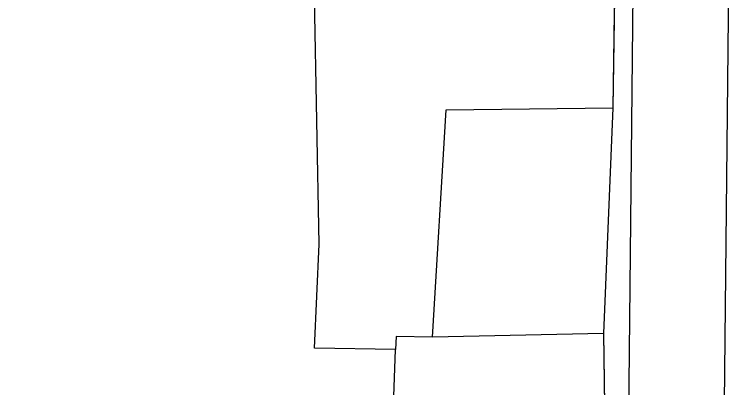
# Model space of a CAD drawing. Header units: metres. Extents: x 668617 to 675126, y 2286318 to 2293677.
# Drawn here: x 669451.3 to 669514.3, y 2287158.4 to 2287191.1 of the extents above; entities that cross this region are included whole.
import ezdxf

# ---------------------------------------------------------------- set-up
doc = ezdxf.new("R2010")
doc.units = ezdxf.units.M
doc.header["$MEASUREMENT"] = 0
for name, color, linetype in [('DMTG-PB-BANQUETAS', 251, 'Continuous'), ('DMTG-PB-LOTIFICACION', 253, 'Continuous'), ('DMTG-PB-MANZANAS', 251, 'Continuous')]:
    doc.layers.add(name, color=color, linetype=linetype)

msp = doc.modelspace()

# ---------------------------------------------------------------- linework, layer by layer
at = {"layer": 'DMTG-PB-BANQUETAS'}
msp.add_lwpolyline([(669605.03273, 2287210.00702), (669606.81687, 2287125.8234), (669603.92403, 2287122.60467), (669517.06457, 2287119.15572, -0.42891891), (669512.90608, 2287123.1936), (669512.90313, 2287122.90646), (669512.90838, 2287123.41757), (669513.77403, 2287207.79814, -0.40395545), (669517.67427, 2287211.75587), (669559.29839, 2287212.79216), (669600.92522, 2287213.92079, -0.41594743)], format="xyb", close=True, dxfattribs=at)
msp.add_lwpolyline([(669409.81598, 2287100.74767), (669410.21351, 2287119.74874), (669411.99648, 2287204.97075, -0.36934623), (669415.88103, 2287209.03703), (669459.31358, 2287209.90392), (669501.30429, 2287211.3904, -0.41742895), (669505.41798, 2287207.2512), (669504.54149, 2287121.8142), (669502.38833, 2287119.76804), (669502.38833, 2287119.76804), (669495.17071, 2287119.71131), (669495.22994, 2287122.17994)], format="xyb", dxfattribs=at)
at = {"layer": 'DMTG-PB-LOTIFICACION'}
for p, q in [((669503.87242, 2287207.76308), (669503.52764, 2287182.96139)), ((669477.88798, 2287171.0425), (669477.17495, 2287207.1098)), ((669487.78247, 2287162.93441), (669488.96829, 2287182.77962)), ((669488.96829, 2287182.77962), (669503.52764, 2287182.96139)), ((669503.52764, 2287182.96139), (669502.71128, 2287163.24775)), ((669477.47651, 2287161.96068), (669477.88798, 2287171.0425)), ((669502.71128, 2287163.24775), (669487.78247, 2287162.93441)), ((669502.71128, 2287163.24775), (669502.98935, 2287142.48874)), ((669484.60225, 2287162.98092), (669484.55708, 2287161.84072)), ((669487.78247, 2287162.93441), (669484.60225, 2287162.98092)), ((669484.55708, 2287161.84072), (669477.47651, 2287161.96068)), ((669484.26959, 2287154.17943), (669484.55708, 2287161.84072))]:
    msp.add_line(p, q, dxfattribs=at)
at = {"layer": 'DMTG-PB-MANZANAS'}
msp.add_lwpolyline([(669503.87242, 2287207.76308), (669503.52764, 2287182.96139), (669502.71128, 2287163.24775), (669502.98935, 2287142.48874), (669502.77304, 2287134.54776), (669502.71663, 2287121.9174), (669481.07852, 2287121.42559), (669470.79997, 2287121.06198), (669462.67064, 2287120.88749), (669453.16153, 2287120.65714), (669442.49247, 2287120.41188), (669413.43528, 2287119.68859), (669413.89211, 2287141.65072), (669414.32929, 2287168.24282), (669414.608, 2287187.40417), (669414.83018, 2287205.74528), (669445.79816, 2287206.28667), (669477.17495, 2287207.1098)], close=True, dxfattribs=at)

doc.saveas('drawing.dxf')
